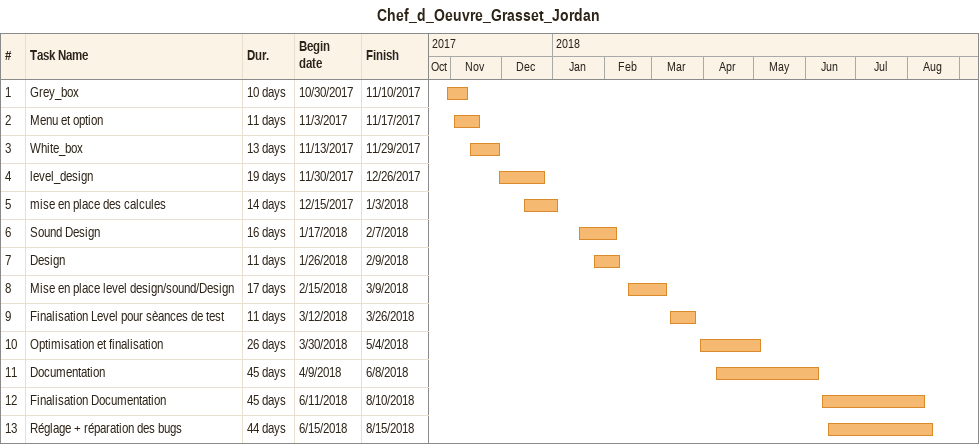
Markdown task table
Chef_d_Oeuvre_Grasset_Jordan

| ID | Task | Duration | Start | Finish |
|---|---|---|---|---|
| 1 | Grey_box | 10d | 2017-10-30 | 2017-11-10 |
| 2 | Menu et option | 11d | 2017-11-03 | 2017-11-17 |
| 3 | White_box | 13d | 2017-11-13 | 2017-11-29 |
| 4 | level_design | 19d | 2017-11-30 | 2017-12-26 |
| 5 | mise en place des calcules | 14d | 2017-12-15 | 2018-01-03 |
| 6 | Sound Design | 16d | 2018-01-17 | 2018-02-07 |
| 7 | Design | 11d | 2018-01-26 | 2018-02-09 |
| 8 | Mise en place level design/sound/Design | 17d | 2018-02-15 | 2018-03-09 |
| 9 | Finalisation Level pour sèances de test | 11d | 2018-03-12 | 2018-03-26 |
| 10 | Optimisation et finalisation | 26d | 2018-03-30 | 2018-05-04 |
| 11 | Documentation | 45d | 2018-04-09 | 2018-06-08 |
| 12 | Finalisation Documentation | 45d | 2018-06-11 | 2018-08-10 |
| 13 | Réglage + réparation des bugs | 44d | 2018-06-15 | 2018-08-15 |
